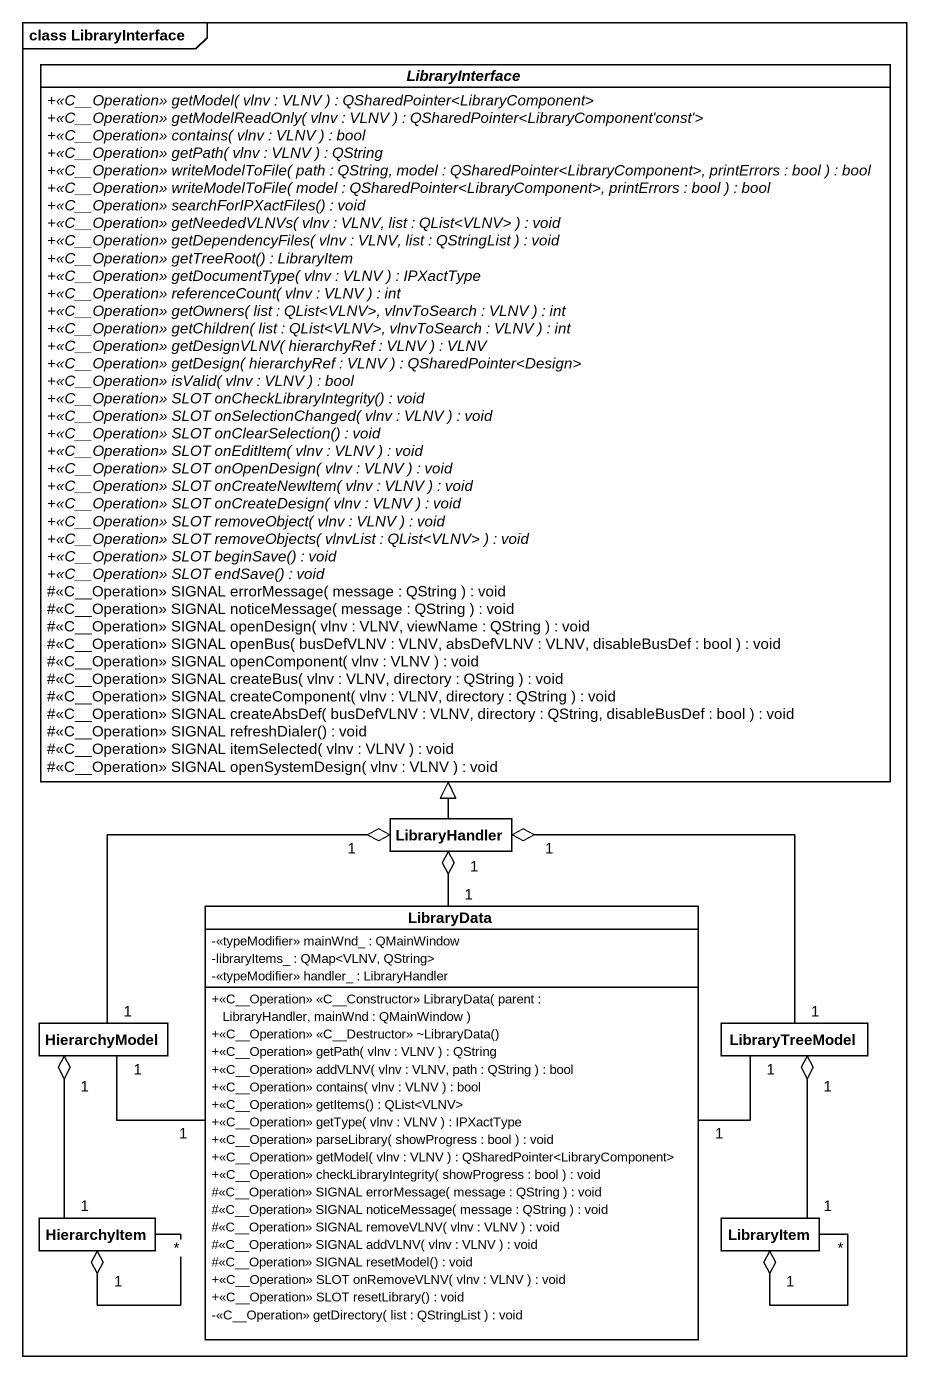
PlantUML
@startuml
mainframe class LibraryInterface
hide circle
hide empty members
skinparam classAttributeIconSize 0
abstract class LibraryInterface {
  {abstract} +<<C__Operation>> getModel( vlnv : VLNV ) : QSharedPointer<LibraryComponent>
  {abstract} +<<C__Operation>> getModelReadOnly( vlnv : VLNV ) : QSharedPointer<LibraryComponent'const'>
  {abstract} +<<C__Operation>> contains( vlnv : VLNV ) : bool
  {abstract} +<<C__Operation>> getPath( vlnv : VLNV ) : QString
  {abstract} +<<C__Operation>> writeModelToFile( path : QString, model : QSharedPointer<LibraryComponent>, printErrors : bool ) : bool
  {abstract} +<<C__Operation>> writeModelToFile( model : QSharedPointer<LibraryComponent>, printErrors : bool ) : bool
  {abstract} +<<C__Operation>> searchForIPXactFiles() : void
  {abstract} +<<C__Operation>> getNeededVLNVs( vlnv : VLNV, list : QList<VLNV> ) : void
  {abstract} +<<C__Operation>> getDependencyFiles( vlnv : VLNV, list : QStringList ) : void
  {abstract} +<<C__Operation>> getTreeRoot() : LibraryItem
  {abstract} +<<C__Operation>> getDocumentType( vlnv : VLNV ) : IPXactType
  {abstract} +<<C__Operation>> referenceCount( vlnv : VLNV ) : int
  {abstract} +<<C__Operation>> getOwners( list : QList<VLNV>, vlnvToSearch : VLNV ) : int
  {abstract} +<<C__Operation>> getChildren( list : QList<VLNV>, vlnvToSearch : VLNV ) : int
  {abstract} +<<C__Operation>> getDesignVLNV( hierarchyRef : VLNV ) : VLNV
  {abstract} +<<C__Operation>> getDesign( hierarchyRef : VLNV ) : QSharedPointer<Design>
  {abstract} +<<C__Operation>> isValid( vlnv : VLNV ) : bool
  {abstract} +<<C__Operation>> SLOT onCheckLibraryIntegrity() : void
  {abstract} +<<C__Operation>> SLOT onSelectionChanged( vlnv : VLNV ) : void
  {abstract} +<<C__Operation>> SLOT onClearSelection() : void
  {abstract} +<<C__Operation>> SLOT onEditItem( vlnv : VLNV ) : void
  {abstract} +<<C__Operation>> SLOT onOpenDesign( vlnv : VLNV ) : void
  {abstract} +<<C__Operation>> SLOT onCreateNewItem( vlnv : VLNV ) : void
  {abstract} +<<C__Operation>> SLOT onCreateDesign( vlnv : VLNV ) : void
  {abstract} +<<C__Operation>> SLOT removeObject( vlnv : VLNV ) : void
  {abstract} +<<C__Operation>> SLOT removeObjects( vlnvList : QList<VLNV> ) : void
  {abstract} +<<C__Operation>> SLOT beginSave() : void
  {abstract} +<<C__Operation>> SLOT endSave() : void
  #<<C__Operation>> SIGNAL errorMessage( message : QString ) : void
  #<<C__Operation>> SIGNAL noticeMessage( message : QString ) : void
  #<<C__Operation>> SIGNAL openDesign( vlnv : VLNV, viewName : QString ) : void
  #<<C__Operation>> SIGNAL openBus( busDefVLNV : VLNV, absDefVLNV : VLNV, disableBusDef : bool ) : void
  #<<C__Operation>> SIGNAL openComponent( vlnv : VLNV ) : void
  #<<C__Operation>> SIGNAL createBus( vlnv : VLNV, directory : QString ) : void
  #<<C__Operation>> SIGNAL createComponent( vlnv : VLNV, directory : QString ) : void
  #<<C__Operation>> SIGNAL createAbsDef( busDefVLNV : VLNV, directory : QString, disableBusDef : bool ) : void
  #<<C__Operation>> SIGNAL refreshDialer() : void
  #<<C__Operation>> SIGNAL itemSelected( vlnv : VLNV ) : void
  #<<C__Operation>> SIGNAL openSystemDesign( vlnv : VLNV ) : void
}
class LibraryHandler
class LibraryData {
  -<<typeModifier>> mainWnd_ : QMainWindow
  -libraryItems_ : QMap<VLNV, QString>
  -<<typeModifier>> handler_ : LibraryHandler
  +<<C~__Operation>> <<C~__Constructor>> LibraryData( parent : LibraryHandler, mainWnd : QMainWindow )
  +<<C~__Operation>> <<C~__Destructor>> ~LibraryData()
  +<<C__Operation>> getPath( vlnv : VLNV ) : QString
  +<<C__Operation>> addVLNV( vlnv : VLNV, path : QString ) : bool
  +<<C__Operation>> contains( vlnv : VLNV ) : bool
  +<<C__Operation>> getItems() : QList<VLNV>
  +<<C__Operation>> getType( vlnv : VLNV ) : IPXactType
  +<<C__Operation>> parseLibrary( showProgress : bool ) : void
  +<<C__Operation>> getModel( vlnv : VLNV ) : QSharedPointer<LibraryComponent>
  +<<C__Operation>> checkLibraryIntegrity( showProgress : bool ) : void
  #<<C__Operation>> SIGNAL errorMessage( message : QString ) : void
  #<<C__Operation>> SIGNAL noticeMessage( message : QString ) : void
  #<<C__Operation>> SIGNAL removeVLNV( vlnv : VLNV ) : void
  #<<C__Operation>> SIGNAL addVLNV( vlnv : VLNV ) : void
  #<<C__Operation>> SIGNAL resetModel() : void
  +<<C__Operation>> SLOT onRemoveVLNV( vlnv : VLNV ) : void
  +<<C__Operation>> SLOT resetLibrary() : void
  -<<C__Operation>> getDirectory( list : QStringList ) : void
}
class HierarchyModel
class LibraryTreeModel
class HierarchyItem
class LibraryItem
LibraryHandler -up-|> LibraryInterface
LibraryHandler "1" o-- "1" LibraryData
LibraryHandler "1" o-left- "1" HierarchyModel
LibraryHandler "1" o-right- "1" LibraryTreeModel
LibraryData "1" -left- "1" HierarchyModel
LibraryData "1" -right- "1" LibraryTreeModel
HierarchyModel "1" o-- "1" HierarchyItem
LibraryTreeModel "1" o-- "1" LibraryItem
HierarchyItem "1" o-- "*" HierarchyItem
LibraryItem "1" o-- "*" LibraryItem
@enduml
